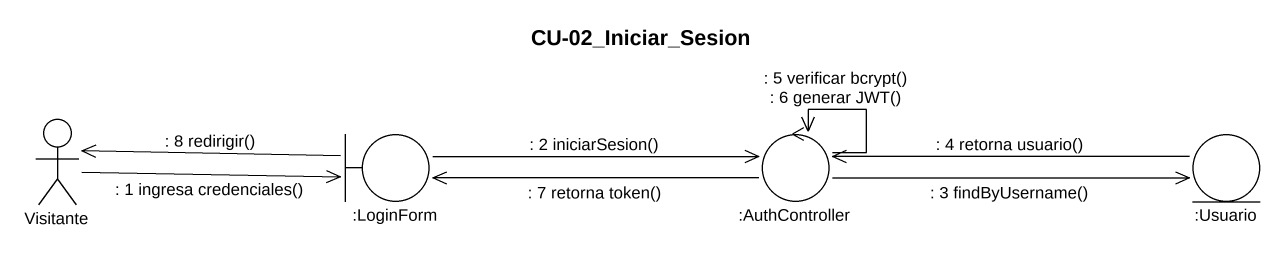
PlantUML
@startuml
title CU-02_Iniciar_Sesion
actor Visitante
boundary ":LoginForm" as LoginForm
control ":AuthController" as AuthController
entity ":Usuario" as Usuario
Visitante -right-> LoginForm : : 1 ingresa credenciales()
LoginForm -left-> Visitante : : 8 redirigir()
LoginForm -right-> AuthController : : 2 iniciarSesion()
AuthController -left-> LoginForm : : 7 retorna token()
AuthController --> AuthController : : 5 verificar bcrypt()\n: 6 generar JWT()
AuthController -right-> Usuario : : 3 findByUsername()
Usuario -left-> AuthController : : 4 retorna usuario()
@enduml
